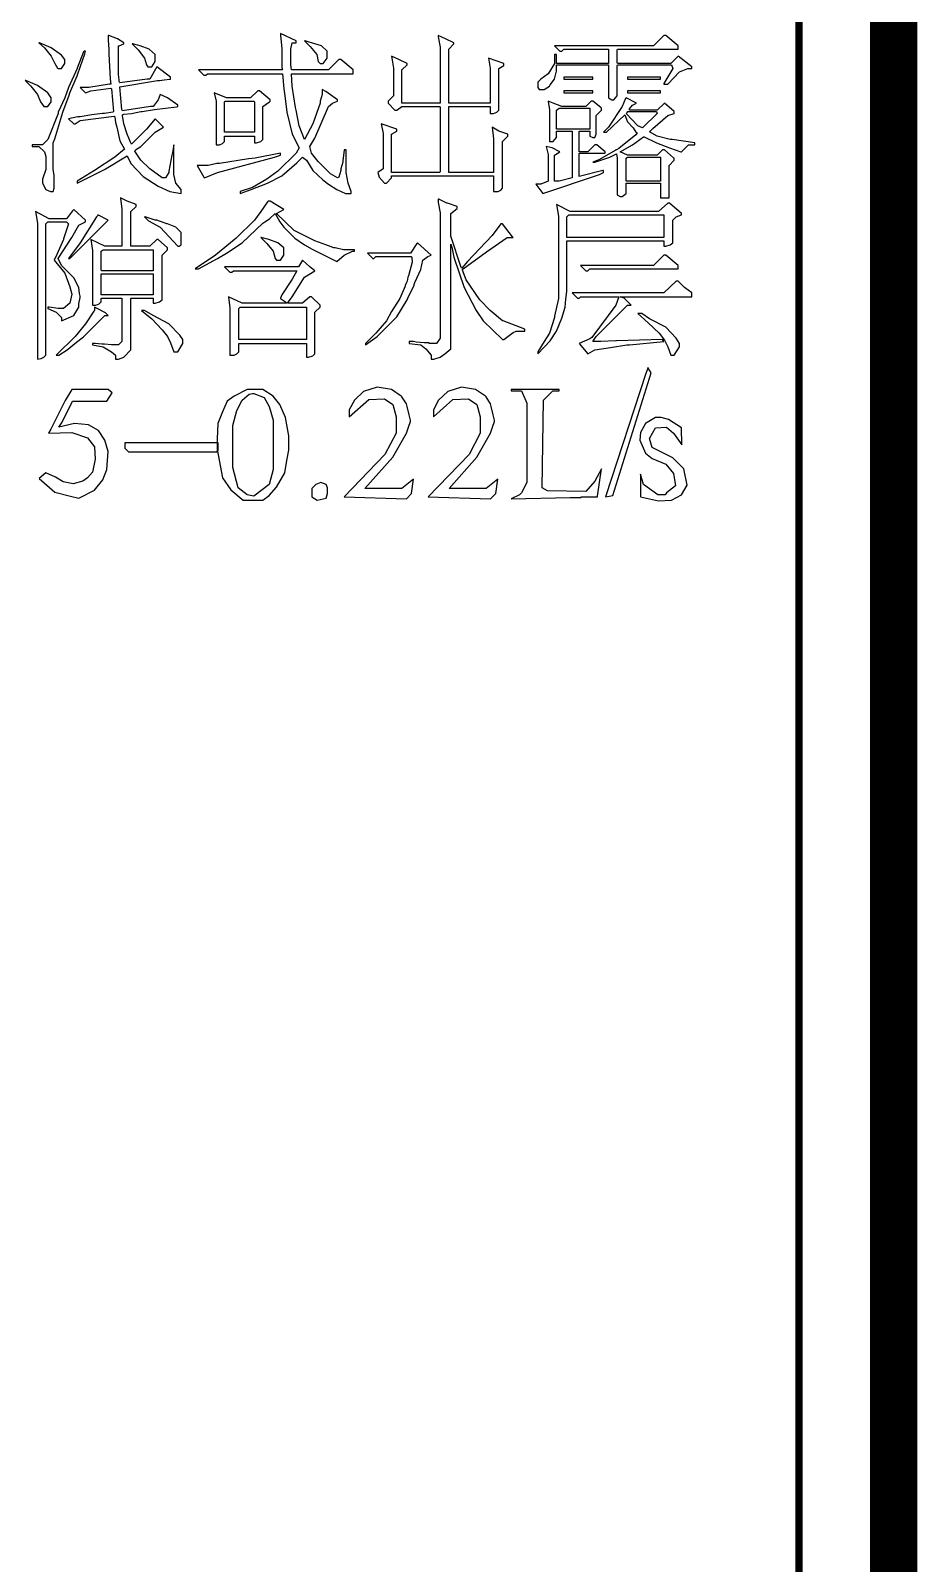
# Model space of a CAD drawing. Extents: x 94 to 452, y -72 to 1042.
# Drawn here: x 433 to 451.73, y 453.62 to 486 of the extents above; entities that cross this region are included whole.
import ezdxf

# ---------------------------------------------------------------- set-up
doc = ezdxf.new("R2010")
doc.units = 0
doc.header["$MEASUREMENT"] = 0
doc.layers.add('TREE_LAYER', color=7, linetype='Continuous')

msp = doc.modelspace()

# ---------------------------------------------------------------- linework, layer by layer
at = {"layer": 'TREE_LAYER'}
for points, const_width, elevation in [([(451.22612, 995.005583), (451.22612, 11.113007), (451.22612, 10.313007), (451.22612, -71.498816), (94.22612, -71.498816), (94.22612, -69.496695), (94.22612, 9.432416), (94.22612, 10.313007), (94.22612, 11.113007), (94.22612, 13.086307)], 1, 2891.008799), ([(96.22612, 13.086307), (96.22612, 11.113007), (96.22612, 10.313007), (96.22612, 9.432416), (96.22612, 9.432416), (96.22612, -69.496695), (96.22612, -69.498816), (449.22612, -69.498816), (449.22612, -69.498816), (449.22612, 10.313007), (449.22612, 11.113007), (449.22612, 995.005583)], 0.15, 2875.008799)]:
    msp.add_lwpolyline(points, dxfattribs=dict(at, const_width=const_width, elevation=elevation))
at = {"layer": 'TREE_LAYER', "elevation": 1017}
for points in [[(433.181873, 485.745522), (433.168147, 485.745522), (433.291677, 485.635718), (433.428932, 485.457287), (433.511285, 485.306306), (433.566186, 485.210228), (433.579912, 485.196502), (433.648539, 485.196502), (433.717167, 485.306306), (433.717167, 485.388659), (433.648539, 485.484738), (433.428932, 485.635718), (433.181873, 485.745522), (433.181873, 485.745522)], [(434.6505, 485.896502), (434.636775, 485.896502), (434.636775, 485.800424), (434.636775, 485.800424), (434.6505, 485.608267), (434.6505, 485.608267), (434.6505, 485.512189), (434.6505, 485.512189), (434.677951, 484.976895), (434.691677, 484.867091), (434.664226, 484.867091), (434.22501, 484.798463), (434.046579, 484.798463), (434.156383, 484.688659), (434.266186, 484.729836), (434.691677, 484.784738), (434.705402, 484.771012), (434.746579, 484.29062), (434.732853, 484.276895), (434.554422, 484.249444), (434.513245, 484.249444), (434.293637, 484.221993), (434.046579, 484.180816), (433.991677, 484.180816), (433.79952, 484.13964), (433.909324, 484.029836), (433.936775, 484.029836), (434.046579, 484.098463), (434.760304, 484.194542), (434.77403, 484.180816), (434.787755, 484.057287), (434.815206, 483.961208), (434.883834, 483.672973), (434.979912, 483.494542), (434.77403, 483.329836), (434.348539, 483.0416), (433.977951, 482.821993), (433.977951, 482.780816), (434.554422, 483.069051), (435.034814, 483.357287), (435.117167, 483.192581), (435.377951, 482.918071), (435.693637, 482.712189), (435.940696, 482.602385), (436.17403, 482.561208), (436.17403, 482.643561), (436.064226, 482.780816), (436.023049, 482.959247), (436.023049, 483.59062), (435.995598, 483.425914), (435.981873, 483.371012), (435.913245, 483.027875), (435.913245, 483.000424), (435.844618, 482.89062), (435.77599, 482.89062), (435.515206, 483.082777), (435.323049, 483.261208), (435.19952, 483.453365), (435.213245, 483.480816), (435.323049, 483.549444), (435.62501, 483.851404), (435.803441, 483.961208), (435.62501, 484.13964), (435.446579, 483.920032), (435.130892, 483.604346), (435.103441, 483.645522), (435.034814, 483.810228), (434.966186, 484.029836), (434.938735, 484.208267), (434.938735, 484.221993), (434.966186, 484.235718), (435.130892, 484.249444), (435.323049, 484.29062), (435.3505, 484.29062), (435.611285, 484.331796), (436.077951, 484.386698), (436.105402, 484.400424), (436.105402, 484.427875), (435.885794, 484.578855), (435.734814, 484.647483), (435.693637, 484.537679), (435.583834, 484.400424), (435.528932, 484.400424), (434.938735, 484.304346), (434.92501, 484.331796), (434.883834, 484.812189), (434.883834, 484.812189), (435.679912, 484.949444), (435.721088, 484.949444), (435.817167, 484.963169), (435.940696, 484.976895), (435.954422, 484.976895), (435.954422, 485.018071), (435.666186, 485.237679), (435.515206, 484.976895), (435.460304, 484.976895), (434.883834, 484.894542), (434.870108, 484.921993), (434.870108, 484.963169), (434.856383, 485.072973), (434.856383, 485.676895), (434.870108, 485.676895), (434.966186, 485.718071), (434.966186, 485.745522), (434.828932, 485.827875), (434.6505, 485.896502), (434.6505, 485.896502)], [(435.158343, 485.718071), (435.144618, 485.718071), (435.268147, 485.594542), (435.405402, 485.41611), (435.446579, 485.278855), (435.47403, 485.237679), (435.556383, 485.237679), (435.62501, 485.347483), (435.62501, 485.498463), (435.501481, 485.608267), (435.309324, 485.676895), (435.254422, 485.69062), (435.158343, 485.718071), (435.158343, 485.718071)], [(438.273685, 485.937679), (438.273685, 485.937679), (438.273685, 485.896502), (438.301136, 485.621993), (438.301136, 485.223953), (438.314861, 485.169051), (438.314861, 485.169051), (436.544273, 485.169051), (436.654077, 485.059247), (436.695253, 485.059247), (436.73643, 485.086698), (438.314861, 485.086698), (438.314861, 485.086698), (438.342312, 484.771012), (438.369763, 484.620032), (438.410939, 484.276895), (438.520743, 483.810228), (438.671724, 483.521993), (438.603096, 483.412189), (438.218783, 483.027875), (437.985449, 482.863169), (437.683488, 482.684738), (437.422704, 482.602385), (437.422704, 482.561208), (437.656037, 482.643561), (437.999175, 482.780816), (438.301136, 482.931796), (438.616822, 483.206306), (438.740351, 483.329836), (438.822704, 483.261208), (438.959959, 483.0416), (439.165841, 482.849444), (439.289371, 482.753365), (439.467802, 482.643561), (439.646234, 482.561208), (439.769763, 482.561208), (439.769763, 482.602385), (439.701136, 482.780816), (439.659959, 483.000424), (439.659959, 483.480816), (439.618783, 483.480816), (439.591332, 483.247483), (439.591332, 483.220032), (439.550155, 483.082777), (439.550155, 483.0416), (439.508979, 482.904346), (439.481528, 482.89062), (439.330547, 482.972973), (439.069763, 483.233757), (438.932508, 483.412189), (438.891332, 483.549444), (439.001136, 483.727875), (439.289371, 484.400424), (439.371724, 484.469051), (439.481528, 484.510228), (439.481528, 484.537679), (439.234469, 484.71611), (439.152116, 484.757287), (439.152116, 484.647483), (439.110939, 484.510228), (439.110939, 484.469051), (438.959959, 484.029836), (438.781528, 483.700424), (438.671724, 483.988659), (438.603096, 484.318071), (438.589371, 484.372973), (438.520743, 484.825914), (438.507018, 485.086698), (438.507018, 485.086698), (439.810939, 485.086698), (439.810939, 485.169051), (439.550155, 485.388659), (439.508979, 485.388659), (439.289371, 485.169051), (438.507018, 485.169051), (438.493292, 485.278855), (438.493292, 485.608267), (438.520743, 485.745522), (438.603096, 485.745522), (438.603096, 485.786698), (438.273685, 485.937679), (438.273685, 485.937679)], [(438.795253, 485.786698), (438.781528, 485.786698), (438.905057, 485.663169), (439.042312, 485.498463), (439.069763, 485.347483), (439.110939, 485.306306), (439.179567, 485.306306), (439.26192, 485.41611), (439.26192, 485.567091), (439.13839, 485.676895), (438.932508, 485.745522), (438.877606, 485.759247), (438.795253, 485.786698), (438.795253, 485.786698)], [(441.608634, 485.896502), (441.608634, 485.896502), (441.608634, 485.869051), (441.64981, 485.649444), (441.64981, 484.469051), (441.636085, 484.469051), (440.840006, 484.469051), (440.840006, 484.469051), (440.840006, 485.169051), (440.94981, 485.278855), (440.94981, 485.306306), (440.771379, 485.388659), (440.620398, 485.457287), (440.661575, 485.210228), (440.661575, 484.620032), (440.551771, 484.510228), (440.551771, 484.469051), (440.689026, 484.318071), (440.730202, 484.318071), (440.840006, 484.400424), (441.636085, 484.400424), (441.64981, 484.386698), (441.64981, 483.014149), (441.636085, 483.000424), (440.620398, 483.000424), (440.620398, 483.014149), (440.620398, 483.810228), (440.730202, 483.878855), (440.730202, 483.920032), (440.40079, 484.029836), (440.441967, 483.823953), (440.441967, 483.082777), (440.332163, 483.000424), (440.359614, 482.904346), (440.469418, 482.780816), (440.510594, 482.780816), (440.620398, 482.89062), (440.620398, 482.931796), (442.7753, 482.931796), (442.7753, 482.931796), (442.7753, 482.602385), (442.871379, 482.602385), (442.926281, 482.629836), (442.967457, 482.671012), (442.967457, 483.659247), (443.077261, 483.769051), (443.077261, 483.810228), (442.885104, 483.878855), (442.747849, 483.961208), (442.7753, 483.714149), (442.7753, 483.014149), (442.7753, 483.000424), (441.828241, 483.000424), (441.828241, 483.014149), (441.828241, 484.386698), (441.828241, 484.400424), (442.706673, 484.400424), (442.706673, 484.386698), (442.706673, 484.249444), (442.7753, 484.249444), (442.843928, 484.276895), (442.885104, 484.318071), (442.885104, 485.196502), (442.994908, 485.26513), (442.994908, 485.306306), (442.665496, 485.41611), (442.706673, 485.210228), (442.706673, 484.469051), (442.706673, 484.469051), (441.828241, 484.469051), (441.828241, 484.469051), (441.828241, 485.608267), (441.938045, 485.718071), (441.938045, 485.745522), (441.759614, 485.827875), (441.608634, 485.896502), (441.608634, 485.896502)], [(446.41221, 485.896502), (446.371034, 485.896502), (446.151426, 485.676895), (444.065151, 485.676895), (444.174955, 485.567091), (444.216132, 485.567091), (444.257308, 485.608267), (445.204367, 485.608267), (445.204367, 485.594542), (445.204367, 485.320032), (445.204367, 485.306306), (444.106328, 485.306306), (444.106328, 485.320032), (444.106328, 485.498463), (444.065151, 485.498463), (444.065151, 485.306306), (443.927896, 485.086698), (443.776916, 484.976895), (443.708289, 484.908267), (443.708289, 484.798463), (443.73574, 484.757287), (443.845543, 484.757287), (443.955347, 484.825914), (443.969073, 484.853365), (444.065151, 484.976895), (444.106328, 485.1416), (444.106328, 485.26513), (444.106328, 485.278855), (445.204367, 485.278855), (445.204367, 485.26513), (445.204367, 484.578855), (445.272994, 484.537679), (445.314171, 484.537679), (445.382798, 484.620032), (445.382798, 485.26513), (445.396524, 485.278855), (446.53574, 485.278855), (446.563191, 485.196502), (446.371034, 484.880816), (446.371034, 484.867091), (446.453387, 484.867091), (446.700445, 485.127875), (446.878877, 485.196502), (446.96123, 485.196502), (446.96123, 485.237679), (446.672994, 485.457287), (446.522014, 485.306306), (445.396524, 485.306306), (445.382798, 485.320032), (445.382798, 485.594542), (445.396524, 485.608267), (446.672994, 485.608267), (446.672994, 485.676895), (446.41221, 485.896502), (446.41221, 485.896502)], [(434.156383, 485.567091), (434.128932, 485.567091), (434.115206, 485.553365), (433.977951, 485.210228), (433.977951, 485.196502), (433.79952, 484.798463), (433.717167, 484.578855), (433.579912, 484.276895), (433.579912, 484.249444), (433.360304, 483.700424), (433.2505, 483.59062), (433.030892, 483.59062), (433.030892, 483.549444), (433.168147, 483.549444), (433.291677, 483.43964), (433.319128, 483.343561), (433.319128, 483.069051), (433.2505, 482.863169), (433.2505, 482.780816), (433.319128, 482.643561), (433.415206, 482.602385), (433.470108, 482.602385), (433.497559, 482.671012), (433.497559, 482.945522), (433.470108, 483.069051), (433.470108, 483.631796), (433.511285, 483.714149), (433.67599, 484.276895), (433.813245, 484.633757), (433.826971, 484.688659), (433.977951, 485.045522), (433.991677, 485.086698), (434.142657, 485.512189), (434.156383, 485.567091), (434.156383, 485.567091)], [(432.893637, 484.949444), (432.879912, 484.949444), (433.003441, 484.825914), (433.140696, 484.647483), (433.209324, 484.496502), (433.277951, 484.400424), (433.277951, 484.400424), (433.360304, 484.400424), (433.428932, 484.496502), (433.428932, 484.578855), (433.360304, 484.688659), (433.140696, 484.83964), (432.893637, 484.949444), (432.893637, 484.949444)], [(437.834469, 484.729836), (437.793292, 484.729836), (437.642312, 484.578855), (437.134469, 484.578855), (436.873685, 484.688659), (436.914861, 484.510228), (436.914861, 483.59062), (436.983488, 483.59062), (437.052116, 483.618071), (437.093292, 483.659247), (437.093292, 483.769051), (437.107018, 483.769051), (437.710939, 483.769051), (437.724665, 483.769051), (437.724665, 483.631796), (437.765841, 483.631796), (437.86192, 483.659247), (437.903096, 483.700424), (437.903096, 484.400424), (438.040351, 484.496502), (438.054077, 484.510228), (438.054077, 484.537679), (437.834469, 484.729836), (437.834469, 484.729836)], [(444.874955, 485.018071), (444.257308, 485.018071), (444.257308, 484.976895), (444.874955, 484.976895), (444.874955, 485.018071), (444.874955, 485.018071)], [(444.874955, 484.729836), (444.257308, 484.729836), (444.257308, 484.688659), (444.874955, 484.688659), (444.874955, 484.729836), (444.874955, 484.729836)], [(446.302406, 485.018071), (445.602406, 485.018071), (445.602406, 484.976895), (446.302406, 484.976895), (446.302406, 485.018071), (446.302406, 485.018071)], [(446.302406, 484.729836), (445.602406, 484.729836), (445.602406, 484.688659), (446.302406, 484.688659), (446.302406, 484.729836), (446.302406, 484.729836)], [(437.093292, 484.496502), (437.107018, 484.510228), (437.710939, 484.510228), (437.724665, 484.496502), (437.724665, 483.851404), (437.710939, 483.851404), (437.107018, 483.851404), (437.093292, 483.851404), (437.093292, 484.496502), (437.093292, 484.496502)], [(443.927896, 484.510228), (443.927896, 484.510228), (443.927896, 484.496502), (443.955347, 484.331796), (443.955347, 483.659247), (444.0377, 483.659247), (444.106328, 483.7416), (444.106328, 483.878855), (444.106328, 483.878855), (444.43574, 483.878855), (444.43574, 483.878855), (444.43574, 482.89062), (444.16123, 482.821993), (444.065151, 482.821993), (444.065151, 483.371012), (444.174955, 483.43964), (444.010249, 483.521993), (443.88672, 483.549444), (443.927896, 483.384738), (443.927896, 482.821993), (443.776916, 482.753365), (443.667112, 482.753365), (443.818093, 482.561208), (445.01221, 482.959247), (445.094563, 483.000424), (445.094563, 483.0416), (445.080838, 483.0416), (444.58672, 482.918071), (444.58672, 482.931796), (444.58672, 483.398463), (444.58672, 483.412189), (445.13574, 483.412189), (445.13574, 483.43964), (444.957308, 483.59062), (444.916132, 483.59062), (444.765151, 483.43964), (444.58672, 483.43964), (444.58672, 483.453365), (444.58672, 483.878855), (444.58672, 483.878855), (444.792602, 483.878855), (444.806328, 483.878855), (444.806328, 483.769051), (444.874955, 483.7416), (444.916132, 483.7416), (444.943583, 483.810228), (444.943583, 484.208267), (445.053387, 484.318071), (445.053387, 484.359247), (445.039661, 484.372973), (444.874955, 484.510228), (444.833779, 484.510228), (444.723975, 484.400424), (444.216132, 484.400424), (444.0377, 484.469051), (443.927896, 484.510228), (443.927896, 484.510228)], [(445.574955, 484.578855), (445.56123, 484.56513), (445.492602, 484.400424), (445.204367, 483.961208), (445.094563, 483.851404), (445.163191, 483.851404), (445.547504, 484.221993), (445.602406, 484.071012), (445.725936, 483.947483), (445.780838, 483.851404), (445.808289, 483.837679), (445.780838, 483.796502), (445.423975, 483.508267), (445.369073, 483.480816), (445.355347, 483.480816), (445.341622, 483.467091), (445.01221, 483.274934), (444.874955, 483.220032), (444.916132, 483.220032), (445.231818, 483.329836), (445.369073, 483.398463), (445.369073, 483.398463), (445.382798, 483.302385), (445.382798, 482.533757), (445.451426, 482.492581), (445.492602, 482.492581), (445.574955, 482.561208), (445.574955, 482.780816), (445.574955, 482.780816), (446.302406, 482.780816), (446.302406, 482.780816), (446.302406, 482.46513), (446.480838, 482.46513), (446.480838, 483.151404), (446.590642, 483.261208), (446.590642, 483.302385), (446.576916, 483.31611), (446.384759, 483.480816), (446.343583, 483.480816), (446.233779, 483.371012), (445.602406, 483.371012), (445.451426, 483.43964), (445.451426, 483.43964), (445.71221, 483.59062), (445.945543, 483.755326), (445.959269, 483.755326), (446.220053, 483.631796), (446.494563, 483.521993), (446.727896, 483.43964), (446.741622, 483.43964), (446.892602, 483.59062), (447.029857, 483.59062), (447.029857, 483.631796), (446.549465, 483.700424), (446.508289, 483.700424), (446.233779, 483.769051), (446.069073, 483.86513), (446.1377, 483.933757), (446.453387, 484.208267), (446.590642, 484.249444), (446.590642, 484.29062), (446.384759, 484.469051), (446.233779, 484.318071), (445.643583, 484.318071), (445.643583, 484.331796), (445.643583, 484.345522), (445.71221, 484.427875), (445.794563, 484.469051), (445.574955, 484.578855), (445.574955, 484.578855)], [(444.16123, 484.359247), (444.16123, 484.359247), (444.792602, 484.359247), (444.806328, 484.359247), (444.806328, 483.920032), (444.792602, 483.920032), (444.106328, 483.920032), (444.106328, 483.920032), (444.106328, 484.318071), (444.16123, 484.359247), (444.16123, 484.359247)], [(445.602406, 484.276895), (445.602406, 484.29062), (446.220053, 484.29062), (446.233779, 484.249444), (445.918093, 483.947483), (445.822014, 483.988659), (445.574955, 484.249444), (445.602406, 484.276895), (445.602406, 484.276895)], [(438.273685, 483.412189), (437.73839, 483.302385), (437.601136, 483.288659), (436.983488, 483.192581), (436.928587, 483.192581), (436.750155, 483.151404), (436.516822, 483.151404), (436.654077, 482.904346), (436.667802, 482.89062), (436.942312, 483.000424), (438.150155, 483.329836), (438.273685, 483.371012), (438.273685, 483.412189), (438.273685, 483.412189)], [(445.602406, 483.329836), (445.602406, 483.329836), (446.302406, 483.329836), (446.302406, 483.329836), (446.302406, 482.821993), (446.302406, 482.821993), (445.574955, 482.821993), (445.574955, 482.821993), (445.574955, 483.302385), (445.602406, 483.329836), (445.602406, 483.329836)], [(434.897559, 482.46513), (434.897559, 482.46513), (434.897559, 482.451404), (434.92501, 482.231796), (434.92501, 481.449444), (434.92501, 481.449444), (434.568147, 481.449444), (434.266186, 481.586698), (434.307363, 481.353365), (434.307363, 480.200424), (434.37599, 480.200424), (434.444618, 480.227875), (434.485794, 480.269051), (434.485794, 480.337679), (434.49952, 480.351404), (434.92501, 480.351404), (434.92501, 480.337679), (434.92501, 479.431796), (434.856383, 479.363169), (434.705402, 479.363169), (434.705402, 479.363169), (434.554422, 479.376895), (434.49952, 479.376895), (434.362265, 479.39062), (434.348539, 479.39062), (434.307363, 479.39062), (434.307363, 479.363169), (434.526971, 479.321993), (434.705402, 479.212189), (434.787755, 479.143561), (434.787755, 479.061208), (434.856383, 479.061208), (434.966186, 479.102385), (435.117167, 479.253365), (435.117167, 480.337679), (435.117167, 480.351404), (435.583834, 480.351404), (435.583834, 480.337679), (435.583834, 480.2416), (435.62501, 480.2416), (435.721088, 480.269051), (435.77599, 480.310228), (435.77599, 481.257287), (435.885794, 481.367091), (435.885794, 481.408267), (435.693637, 481.586698), (435.666186, 481.586698), (435.515206, 481.449444), (435.117167, 481.449444), (435.117167, 481.449444), (435.117167, 482.176895), (435.226971, 482.286698), (435.226971, 482.327875), (435.034814, 482.396502), (434.897559, 482.46513), (434.897559, 482.46513)], [(433.909324, 482.218071), (433.881873, 482.19062), (433.758343, 482.025914), (433.387755, 482.025914), (433.09952, 482.176895), (433.140696, 481.929836), (433.140696, 479.061208), (433.223049, 479.074934), (433.277951, 479.102385), (433.319128, 479.143561), (433.319128, 481.91611), (433.360304, 481.957287), (433.758343, 481.957287), (433.79952, 481.91611), (433.689716, 481.600424), (433.689716, 481.586698), (433.552461, 481.271012), (433.497559, 481.147483), (433.717167, 480.872973), (433.826971, 480.584738), (433.868147, 480.433757), (433.826971, 480.2416), (433.689716, 480.131796), (433.648539, 480.131796), (433.648539, 480.131796), (433.579912, 480.131796), (433.387755, 480.159247), (433.360304, 480.159247), (433.360304, 480.131796), (433.538735, 480.049444), (433.648539, 479.93964), (433.648539, 479.871012), (433.648539, 479.871012), (433.909324, 479.980816), (434.019128, 480.159247), (434.019128, 480.227875), (434.046579, 480.36513), (434.046579, 480.392581), (434.032853, 480.447483), (434.019128, 480.571012), (433.909324, 480.776895), (433.648539, 481.037679), (433.579912, 481.188659), (433.868147, 481.627875), (434.019128, 481.888659), (434.156383, 481.957287), (434.156383, 481.998463), (433.909324, 482.218071), (433.909324, 482.218071)], [(438.054077, 482.396502), (438.0129, 482.396502), (437.999175, 482.382777), (437.86192, 482.176895), (437.724665, 481.998463), (437.340351, 481.614149), (436.901136, 481.257287), (436.475645, 480.969051), (436.544273, 480.969051), (436.942312, 481.188659), (437.134469, 481.298463), (437.463881, 481.518071), (437.903096, 481.929836), (437.944273, 481.957287), (438.040351, 482.025914), (438.163881, 482.135718), (438.259959, 481.957287), (438.342312, 481.847483), (438.575645, 481.614149), (438.781528, 481.476895), (438.946234, 481.380816), (439.467802, 481.120032), (439.618783, 481.257287), (439.797214, 481.33964), (439.83839, 481.33964), (439.83839, 481.367091), (439.605057, 481.367091), (439.426626, 481.408267), (439.399175, 481.408267), (439.234469, 481.476895), (439.001136, 481.559247), (438.56192, 481.778855), (438.191332, 482.135718), (438.342312, 482.218071), (438.054077, 482.396502), (438.054077, 482.396502)], [(441.622359, 482.437679), (441.608634, 482.437679), (441.608634, 482.369051), (441.64981, 482.149444), (441.64981, 479.500424), (441.567457, 479.39062), (441.416477, 479.39062), (441.416477, 479.404346), (441.306673, 479.404346), (441.306673, 479.404346), (441.141967, 479.418071), (441.087065, 479.431796), (440.990987, 479.431796), (440.990987, 479.39062), (441.238045, 479.363169), (441.347849, 479.280816), (441.457653, 479.143561), (441.457653, 479.143561), (441.457653, 479.061208), (441.512555, 479.061208), (441.64981, 479.102385), (441.745889, 479.171012), (441.869418, 479.280816), (441.869418, 481.49062), (441.869418, 481.49062), (441.896869, 481.421993), (441.938045, 481.21611), (442.157653, 480.571012), (442.404712, 480.09062), (442.555692, 479.871012), (442.967457, 479.472973), (442.994908, 479.472973), (443.077261, 479.5416), (443.187065, 479.623953), (443.255692, 479.651404), (443.434124, 479.651404), (443.434124, 479.692581), (443.434124, 479.692581), (442.981183, 479.871012), (442.967457, 479.871012), (442.706673, 480.09062), (442.487065, 480.310228), (442.19883, 480.735718), (442.116477, 480.9416), (442.116477, 480.955326), (442.130202, 480.969051), (442.62432, 481.325914), (443.063536, 481.627875), (443.077261, 481.627875), (443.187065, 481.627875), (443.17334, 481.6416), (442.967457, 481.91611), (442.967457, 481.91611), (442.926281, 481.91611), (442.747849, 481.669051), (442.226281, 481.120032), (442.102751, 480.982777), (442.089026, 480.996502), (441.869418, 481.655326), (441.869418, 482.135718), (442.006673, 482.245522), (442.006673, 482.245522), (442.006673, 482.286698), (441.80079, 482.355326), (441.787065, 482.355326), (441.622359, 482.437679), (441.622359, 482.437679)], [(446.494563, 482.355326), (446.453387, 482.355326), (446.26123, 482.176895), (444.394563, 482.176895), (444.106328, 482.327875), (444.147504, 482.080816), (444.147504, 480.337679), (444.065151, 479.967091), (444.065151, 479.93964), (443.955347, 479.610228), (443.845543, 479.431796), (443.708289, 479.212189), (443.708289, 479.171012), (443.969073, 479.445522), (444.106328, 479.651404), (444.216132, 479.925914), (444.284759, 480.159247), (444.298485, 480.323953), (444.325936, 480.488659), (444.325936, 481.545522), (444.325936, 481.559247), (446.371034, 481.559247), (446.371034, 481.545522), (446.371034, 481.449444), (446.41221, 481.449444), (446.508289, 481.476895), (446.563191, 481.518071), (446.563191, 481.998463), (446.631818, 482.067091), (446.741622, 482.108267), (446.741622, 482.135718), (446.494563, 482.355326), (446.494563, 482.355326)], [(434.417167, 482.108267), (434.417167, 482.094542), (434.389716, 482.067091), (434.046579, 481.518071), (433.79952, 481.188659), (433.826971, 481.188659), (434.636775, 481.998463), (434.417167, 482.108267), (434.417167, 482.108267)], [(435.419128, 482.067091), (435.405402, 482.067091), (435.487755, 481.984738), (435.734814, 481.847483), (436.105402, 481.449444), (436.132853, 481.449444), (436.17403, 481.476895), (436.17403, 481.737679), (436.064226, 481.847483), (435.885794, 481.91611), (435.872069, 481.91611), (435.666186, 481.998463), (435.62501, 481.998463), (435.419128, 482.067091), (435.419128, 482.067091)], [(444.353387, 482.094542), (444.367112, 482.108267), (446.371034, 482.108267), (446.371034, 482.094542), (446.371034, 481.627875), (446.371034, 481.627875), (444.325936, 481.627875), (444.325936, 481.627875), (444.325936, 482.067091), (444.353387, 482.094542), (444.353387, 482.094542)], [(437.875645, 481.627875), (437.86192, 481.627875), (437.985449, 481.504346), (438.122704, 481.33964), (438.163881, 481.188659), (438.191332, 481.147483), (438.273685, 481.147483), (438.342312, 481.257287), (438.342312, 481.408267), (438.218783, 481.518071), (438.026626, 481.586698), (437.971724, 481.600424), (437.875645, 481.627875), (437.875645, 481.627875)], [(441.169418, 481.518071), (441.155692, 481.504346), (441.018438, 481.298463), (440.112555, 481.298463), (440.222359, 481.188659), (440.24981, 481.188659), (440.290987, 481.229836), (441.032163, 481.229836), (441.045889, 481.21611), (441.059614, 481.106306), (440.977261, 480.818071), (440.963536, 480.79062), (440.94981, 480.708267), (440.936085, 480.680816), (440.908634, 480.612189), (440.908634, 480.598463), (440.79883, 480.337679), (440.620398, 480.063169), (440.510594, 479.871012), (440.290987, 479.610228), (440.071379, 479.39062), (440.071379, 479.363169), (440.318438, 479.5416), (440.730202, 479.953365), (440.94981, 480.310228), (440.963536, 480.351404), (441.10079, 480.625914), (441.10079, 480.63964), (441.114516, 480.680816), (441.238045, 480.955326), (441.279222, 481.147483), (441.389026, 481.229836), (441.457653, 481.257287), (441.169418, 481.518071), (441.169418, 481.518071)], [(434.526971, 481.367091), (434.526971, 481.367091), (435.583834, 481.367091), (435.583834, 481.367091), (435.583834, 480.9416), (435.583834, 480.927875), (434.49952, 480.927875), (434.485794, 480.9416), (434.485794, 481.33964), (434.526971, 481.367091), (434.526971, 481.367091)], [(446.41221, 481.257287), (446.371034, 481.257287), (446.151426, 481.037679), (444.614171, 481.037679), (444.723975, 480.927875), (444.765151, 480.927875), (444.806328, 480.969051), (446.672994, 480.969051), (446.672994, 481.037679), (446.41221, 481.257287), (446.41221, 481.257287)], [(434.485794, 480.859247), (434.49952, 480.859247), (435.583834, 480.859247), (435.583834, 480.859247), (435.583834, 480.420032), (435.583834, 480.420032), (434.49952, 480.420032), (434.485794, 480.420032), (434.485794, 480.859247), (434.485794, 480.859247)], [(438.740351, 481.147483), (438.657998, 481.010228), (437.093292, 481.010228), (437.203096, 480.900424), (437.244273, 480.900424), (437.285449, 480.927875), (438.616822, 480.927875), (438.616822, 480.927875), (438.520743, 480.749444), (438.301136, 480.420032), (438.273685, 480.351404), (438.273685, 480.337679), (438.383488, 480.269051), (438.410939, 480.2416), (438.410939, 480.2416), (437.463881, 480.2416), (437.175645, 480.378855), (437.203096, 480.145522), (437.203096, 479.143561), (437.299175, 479.143561), (437.354077, 479.171012), (437.395253, 479.212189), (437.395253, 479.39062), (437.395253, 479.39062), (438.808979, 479.39062), (438.822704, 479.39062), (438.822704, 479.102385), (438.863881, 479.102385), (438.959959, 479.129836), (439.001136, 479.171012), (439.001136, 480.049444), (439.110939, 480.159247), (439.110939, 480.200424), (438.932508, 480.378855), (438.891332, 480.378855), (438.740351, 480.2416), (438.424665, 480.2416), (438.424665, 480.2416), (438.520743, 480.378855), (438.781528, 480.79062), (439.001136, 480.927875), (438.891332, 481.010228), (438.740351, 481.147483), (438.740351, 481.147483)], [(446.672994, 480.708267), (446.631818, 480.708267), (446.371034, 480.461208), (444.43574, 480.461208), (444.545543, 480.351404), (444.58672, 480.351404), (444.614171, 480.378855), (445.423975, 480.378855), (445.423975, 480.378855), (445.355347, 480.200424), (444.847504, 479.514149), (444.806328, 479.486698), (444.58672, 479.39062), (444.765151, 479.171012), (444.916132, 479.253365), (445.245543, 479.308267), (445.588681, 479.363169), (445.643583, 479.363169), (446.371034, 479.431796), (446.343583, 479.472973), (445.369073, 479.445522), (445.355347, 479.445522), (445.039661, 479.431796), (445.039661, 479.431796), (444.888681, 479.431796), (444.874955, 479.431796), (444.943583, 479.5416), (445.602406, 480.200424), (445.684759, 480.200424), (445.533779, 480.351404), (445.451426, 480.378855), (445.451426, 480.378855), (445.451426, 480.378855), (446.96123, 480.378855), (446.96123, 480.461208), (446.810249, 480.571012), (446.672994, 480.708267), (446.672994, 480.708267)], [(434.348539, 480.159247), (434.348539, 480.159247), (434.348539, 480.09062), (434.334814, 480.076895), (434.156383, 479.802385), (433.936775, 479.5416), (433.538735, 479.143561), (433.579912, 479.143561), (433.593637, 479.143561), (433.772069, 479.253365), (433.964226, 479.418071), (434.115206, 479.527875), (434.568147, 479.980816), (434.636775, 479.980816), (434.581873, 480.035718), (434.430892, 480.118071), (434.348539, 480.159247), (434.348539, 480.159247)], [(435.405402, 480.09062), (435.336775, 480.09062), (435.556383, 479.912189), (435.77599, 479.678855), (435.885794, 479.5416), (435.954422, 479.404346), (436.023049, 479.212189), (436.105402, 479.212189), (436.215206, 479.39062), (436.215206, 479.472973), (436.146579, 479.569051), (435.913245, 479.802385), (435.583834, 479.980816), (435.405402, 480.09062), (435.405402, 480.09062)], [(437.422704, 480.159247), (437.422704, 480.159247), (438.808979, 480.159247), (438.822704, 480.159247), (438.822704, 479.472973), (438.808979, 479.472973), (437.395253, 479.472973), (437.395253, 479.472973), (437.395253, 480.131796), (437.422704, 480.159247), (437.422704, 480.159247)], [(445.904367, 480.021993), (445.822014, 480.021993), (446.041622, 479.829836), (446.274955, 479.610228), (446.384759, 479.459247), (446.453387, 479.321993), (446.522014, 479.143561), (446.590642, 479.143561), (446.700445, 479.321993), (446.700445, 479.39062), (446.631818, 479.500424), (446.41221, 479.733757), (446.069073, 479.912189), (445.904367, 480.021993), (445.904367, 480.021993)], [(446.034616, 478.869051), (445.993439, 478.759247), (445.142459, 476.151404), (445.293439, 476.178855), (446.103243, 478.772973), (446.034616, 478.882777), (446.034616, 478.869051)], [(434.634593, 478.41611), (433.865966, 478.41611), (433.728711, 478.182777), (433.42675, 477.578855), (433.371848, 477.496502), (433.865966, 477.510228), (434.195378, 477.400424), (434.346358, 477.208267), (434.360084, 476.947483), (434.305182, 476.672973), (434.195378, 476.549444), (434.099299, 476.480816), (433.893417, 476.425914), (433.687535, 476.467091), (433.522829, 476.563169), (433.316946, 476.659247), (433.179691, 476.535718), (433.509103, 476.247483), (433.838515, 476.16513), (434.016946, 476.123953), (434.346358, 476.288659), (434.524789, 476.508267), (434.607142, 476.727875), (434.634593, 477.112189), (434.565966, 477.345522), (434.428711, 477.551404), (434.222829, 477.674934), (433.920868, 477.702385), (433.591456, 477.620032), (433.660084, 477.729836), (433.879691, 478.169051), (434.607142, 478.169051), (434.716946, 478.347483), (434.634593, 478.41611), (434.634593, 478.41611)], [(437.901547, 478.41611), (437.572135, 478.41611), (437.297625, 478.278855), (437.146645, 478.169051), (437.050566, 477.949444), (436.954488, 477.702385), (436.940762, 477.372973), (436.940762, 477.153365), (437.050566, 476.549444), (437.228998, 476.302385), (437.489782, 476.082777), (437.901547, 476.082777), (437.901547, 476.082777), (438.038801, 476.178855), (438.189782, 476.357287), (438.368213, 476.659247), (438.40939, 476.920032), (438.450566, 477.13964), (438.450566, 477.249444), (438.450566, 477.4416), (438.381939, 477.825914), (438.258409, 478.100424), (438.121154, 478.278855), (437.901547, 478.41611), (437.901547, 478.41611)], [(437.681939, 478.333757), (437.70939, 478.333757), (437.928998, 478.251404), (438.038801, 478.059247), (438.121154, 477.771012), (438.121154, 476.727875), (438.038801, 476.412189), (437.70939, 476.16513), (437.572135, 476.192581), (437.379978, 476.343561), (437.270174, 476.769051), (437.270174, 477.661208), (437.352527, 477.976895), (437.462331, 478.196502), (437.613311, 478.320032), (437.681939, 478.333757), (437.681939, 478.333757)], [(440.61948, 478.41611), (440.317519, 478.471012), (440.029284, 478.374934), (439.837127, 478.196502), (439.727323, 477.99062), (439.727323, 477.83964), (440.139088, 478.210228), (440.4685, 478.223953), (440.646931, 478.100424), (440.715559, 477.83964), (440.715559, 477.496502), (440.482225, 477.043561), (439.617519, 476.151404), (440.935166, 476.110228), (441.04497, 476.220032), (441.086147, 476.521993), (440.839088, 476.329836), (440.139088, 476.329836), (440.056735, 476.329836), (440.646931, 476.988659), (440.935166, 477.496502), (440.976343, 477.620032), (441.017519, 477.743561), (441.017519, 477.771012), (440.990068, 477.880816), (440.948892, 478.059247), (440.935166, 478.114149), (440.839088, 478.26513), (440.825363, 478.278855), (440.61948, 478.41611), (440.61948, 478.41611)], [(442.397074, 478.41611), (442.095114, 478.471012), (441.806878, 478.374934), (441.614722, 478.196502), (441.504918, 477.99062), (441.504918, 477.83964), (441.916682, 478.210228), (442.246094, 478.223953), (442.424525, 478.100424), (442.493153, 477.83964), (442.493153, 477.496502), (442.25982, 477.043561), (441.395114, 476.151404), (442.712761, 476.110228), (442.822565, 476.220032), (442.863741, 476.521993), (442.616682, 476.329836), (441.916682, 476.329836), (441.834329, 476.329836), (442.424525, 476.988659), (442.712761, 477.496502), (442.753937, 477.620032), (442.795114, 477.743561), (442.795114, 477.771012), (442.767663, 477.880816), (442.726486, 478.059247), (442.712761, 478.114149), (442.616682, 478.26513), (442.602957, 478.278855), (442.397074, 478.41611), (442.397074, 478.41611)], [(444.160943, 478.41611), (443.145257, 478.41611), (443.145257, 478.388659), (443.364865, 478.388659), (443.474669, 478.127875), (443.474669, 476.453365), (443.364865, 476.233757), (443.323688, 476.192581), (443.145257, 476.110228), (444.394277, 476.137679), (444.408002, 476.137679), (444.62761, 476.137679), (444.62761, 476.151404), (444.860943, 476.151404), (444.860943, 476.151404), (444.970747, 476.151404), (444.970747, 476.16513), (445.0531, 476.7416), (444.915845, 476.480816), (444.723688, 476.261208), (443.913884, 476.274934), (443.80408, 476.343561), (443.831531, 478.196502), (444.023688, 478.388659), (444.160943, 478.388659), (444.160943, 478.41611), (444.160943, 478.41611)], [(446.316132, 477.825914), (446.192602, 477.825914), (445.98672, 477.702385), (445.876916, 477.510228), (445.863191, 477.345522), (445.98672, 477.071012), (446.123975, 476.961208), (446.41221, 476.837679), (446.576916, 476.645522), (446.618093, 476.384738), (446.425936, 476.233757), (446.398485, 476.192581), (446.247504, 476.192581), (445.945543, 476.412189), (445.876916, 476.631796), (445.876916, 476.151404), (446.26123, 476.069051), (446.53574, 476.082777), (446.741622, 476.192581), (446.865151, 476.398463), (446.796524, 476.7416), (446.563191, 476.974934), (446.123975, 477.194542), (446.069073, 477.386698), (446.192602, 477.606306), (446.425936, 477.620032), (446.576916, 477.496502), (446.755347, 477.249444), (446.741622, 477.606306), (446.467112, 477.784738), (446.316132, 477.825914), (446.316132, 477.825914)], [(436.961207, 477.29062), (434.984737, 477.29062), (434.984737, 477.180816), (435.06709, 477.098463), (436.933756, 477.098463), (436.961207, 477.13964), (436.961207, 477.29062), (436.961207, 477.29062)], [(439.239925, 476.412189), (439.130121, 476.453365), (439.020317, 476.412189), (438.937964, 476.329836), (438.937964, 476.151404), (439.047768, 476.082777), (439.239925, 476.123953), (439.267376, 476.220032), (439.267376, 476.233757), (439.267376, 476.343561), (439.239925, 476.412189), (439.239925, 476.412189)]]:
    msp.add_lwpolyline(points, dxfattribs=at)

doc.saveas('drawing.dxf')
